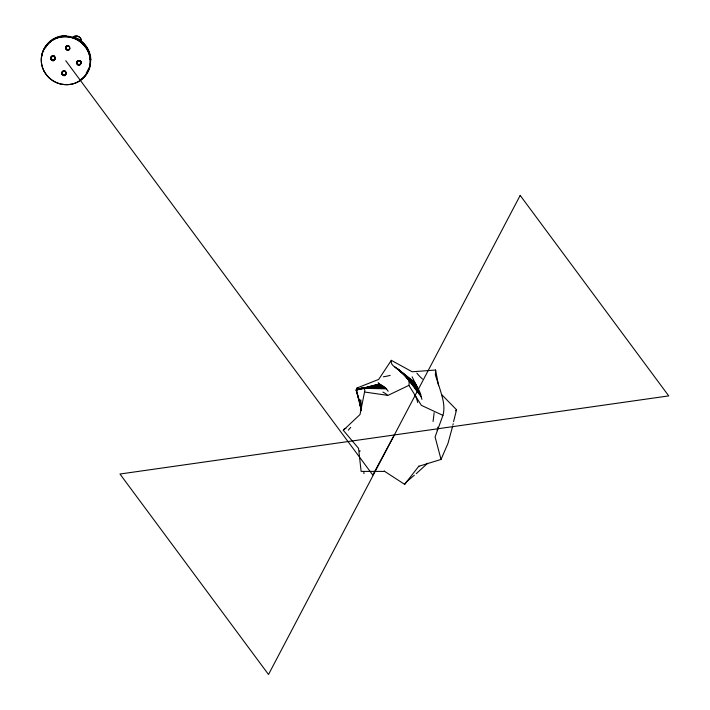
<?xml version="1.0" encoding="UTF-8"?>
<svg xmlns="http://www.w3.org/2000/svg" width="710" height="710" viewBox="0 0 710 710"><rect width="100%" height="100%" fill="white"/><g stroke="black" fill="none" stroke-linecap="round" stroke-linejoin="round"><path stroke-width="1.06" d="M45.387 47.694A24.122 23.235 28.3 0 1 65.755 36.068L65.764 35.642A24.708 23.794 28.3 0 0 43.053 51.448L42.813 51.901A24.708 23.794 28.3 0 0 41.792 56.294M65.817 47.605L66.696 45.715A2.219 2.139 28.3 0 0 66.536 49.034A2.219 2.139 28.3 0 0 69.9 48.653M452.696 426.044L447.983 443.377L441.025 459.432L418.749 466.31L404.62 484.353L384.696 471.404L361.124 471.396L358.55 448.365L343.294 430.295L360.014 414.533L364.549 392.018C366.697 386.559 358.754 388.157 356.376 390.065L359.411 401.274L356.092 390.021L357.05 387.971L378.678 379.424L391.325 360.334L412.155 371.783L435.594 370.034L438.594 385.725M55.353 57.696C55.185 62.755 47.792 57.812 52.451 55.753M81.384 41.73C82.245 37.239 76.032 34.027 72.873 37.346M437.848 427.154L437.75 427.713M453.566 421.678L456.539 409.776L442.028 394.973M453.175 423.71L452.945 424.864M437.475 429.177L437.174 430.571M439.472 387.545C442.179 396.42 445.623 406.147 442.925 415.385L435.079 436.907L441.025 459.432M88.741 68.453L86.141 73.316M364.549 392.018L387.971 395.39L408.898 385.379C410.522 379.61 404.806 375.04 400.981 371.561C397.866 368.037 389.888 366.04 391.325 360.334M435.594 370.034L435.372 375.031L438.745 385.441M65.844 35.5L65.524 36.095A24.708 23.794 28.3 0 1 73.733 37.541L74.062 36.938L73.973 37.515A24.122 23.235 28.3 0 1 90.33 59.587L90.844 59.835A24.708 23.794 28.3 0 0 73.982 37.08L73.973 37.515C83.203 40.718 90.108 49.762 90.33 59.587L90.915 59.693L90.596 60.288A24.708 23.794 28.3 0 1 89.38 68.293L89.7 67.698M394.352 434.955L372.777 475.017L65.773 60.696M343.294 430.295L344.598 428.574L345.956 428.485M404.62 484.353L407.416 481.034L414.329 475.238M45.2 47.987C49.194 40.63 57.412 35.97 65.755 36.068M455.58 410.833L456.539 409.776M427.597 463.31L416.202 473.712M356.109 390.074L359.5 389.24M356.313 390.092L361.079 409.475M361.603 388.689L379.451 383.977L380.702 384.767M360.059 389.124L356.837 389.843L379.451 383.977L378.173 382.601M362.207 388.654L380.436 384.607L357.547 389.479L359.739 389.098M361.923 388.716L381.581 385.273L358.452 389.062L382.823 386L386.222 388.565L388.148 391.281M43.053 51.448L43.718 51.413M386.497 388.849L361.807 388.237L385.361 387.784L360.644 388.388L384.11 386.835L359.508 388.681L382.823 386L381.208 385.06M53.472 55.708L54.137 55.921M77.408 38.935L75.899 38.438L78.056 39.334M442.925 415.385L421.376 405.348L408.898 385.379M89.114 67.601L89.629 67.84A24.708 23.794 28.3 0 1 79.493 80.292M394.414 366.6L414.915 382.53L416.175 384.802L401.185 372.138M399.526 370.735L396.198 367.922L414.915 382.53L412.111 376.797M416.175 384.802L398.159 369.36L417.453 387.198L420.373 393.677L421.917 399.366M421.491 397.28L405.934 376.38L420.764 394.787L404.185 374.472L419.814 392.239L402.25 372.643L418.687 389.692L400.209 370.931L417.453 387.198L416.575 385.539M438.886 385.858L439.33 387.119M357.05 387.971L357.529 389.346M361.133 409.395L359.491 400.919L361.079 410.282M360.999 409.146L359.837 400.573L360.973 409.981M76.769 61.521L77.008 63.323M361.062 409.918L360.316 400.218L361.053 410.708M360.884 399.934L361.097 410.433M418.944 466.106A89.123 7.588 -43.9 0 1 418.776 466.195M384.358 471.342A94.909 24.575 11.9 0 1 384.412 470.952M364.008 473.65A82.378 21.495 43 0 1 363.848 472.319M359.748 451.622A94.909 18.291 73.6 0 1 359.997 450.619M348.308 430.154A89.123 4.153 -52 0 1 350.713 427.393M382.903 392.097A84.747 19.507 -3.7 0 1 387.633 395.426M390.18 375.404A84.747 11.813 -25.6 0 1 383.382 376.797M414.915 394.707A82.378 21.451 43 0 1 417.702 402.543M422.503 379.051A82.378 19.853 21 0 1 416.859 373.105M434.121 412.714A84.747 11.546 88.7 0 1 433.038 421.491M75.597 38.393A5.023 4.837 28.3 0 1 77.86 39.219M72.606 37.639A5.023 4.837 28.3 0 1 81.331 42.014M44.748 47.721A24.495 23.599 28.3 0 1 59.746 37.284A24.495 23.599 28.3 0 1 85.298 46.94M86.797 73.662A24.495 23.599 28.3 0 1 62.338 84.259M80.31 60.652A2.219 2.139 28.3 0 1 80.691 63.847A2.219 2.139 28.3 0 1 77.417 63.776A2.219 2.139 28.3 0 1 77.727 60.599M80.354 64.14A2.174 2.094 28.3 0 0 81.109 63.163A2.174 2.094 28.3 0 0 81.171 61.912A2.174 2.094 28.3 0 0 81.029 61.504M55.353 57.821A2.219 2.139 28.3 0 1 52.442 59.844A2.219 2.139 28.3 0 1 51.457 56.401A2.219 2.139 28.3 0 1 55.069 56.818M66.261 72.083A2.219 2.139 28.3 0 1 64.894 74.772A2.219 2.139 28.3 0 1 62.098 73.334A2.219 2.139 28.3 0 1 63.483 70.645M64.575 70.601A2.219 2.139 28.3 0 1 64.992 70.734M66.358 73.094A2.219 2.139 28.4 0 1 65.497 74.488A2.174 2.094 28.3 0 1 63.075 74.523M63.048 74.523A2.174 2.094 28.3 0 1 62.018 72.349M44.757 47.881A24.495 23.599 28.3 0 0 46.097 74.39A24.495 23.599 28.3 0 0 62.187 84.321M85.448 46.993A24.495 23.599 28.3 0 1 89.54 55.584A24.495 23.599 28.3 0 1 86.815 73.583M50.658 58.043C54.697 67.166 57.253 50.765 50.658 58.043M61.681 72.926C65.719 82.049 68.284 65.648 61.681 72.926M65.515 47.694C69.553 56.827 72.109 40.426 65.515 47.694M76.538 62.586C80.576 71.71 83.141 55.309 76.538 62.586M520.182 195.419L268.513 674.5L119.963 474.023L668.731 395.896L520.182 195.419M44.171 71.355A24.708 23.794 28.3 0 0 86.593 73.991A24.708 23.794 28.3 0 0 66.562 36.734A24.708 23.794 28.3 0 0 44.171 71.355M76.653 63.651A2.219 2.139 28.3 0 0 80.416 64.388A2.219 2.139 28.3 0 0 79.085 60.847A2.219 2.139 28.3 0 0 76.653 63.651M65.631 48.768A2.219 2.139 28.3 0 0 69.385 49.505A2.219 2.139 28.3 0 0 68.053 45.964A2.219 2.139 28.3 0 0 65.631 48.768M61.956 74.328A2.219 2.139 28.3 0 0 65.764 74.443A2.219 2.139 28.3 0 0 63.864 71.151A2.219 2.139 28.3 0 0 61.956 74.328M50.774 59.116A2.219 2.139 28.3 0 0 54.528 59.844A2.219 2.139 28.3 0 0 53.197 56.312A2.219 2.139 28.3 0 0 50.774 59.116"/></g></svg>
